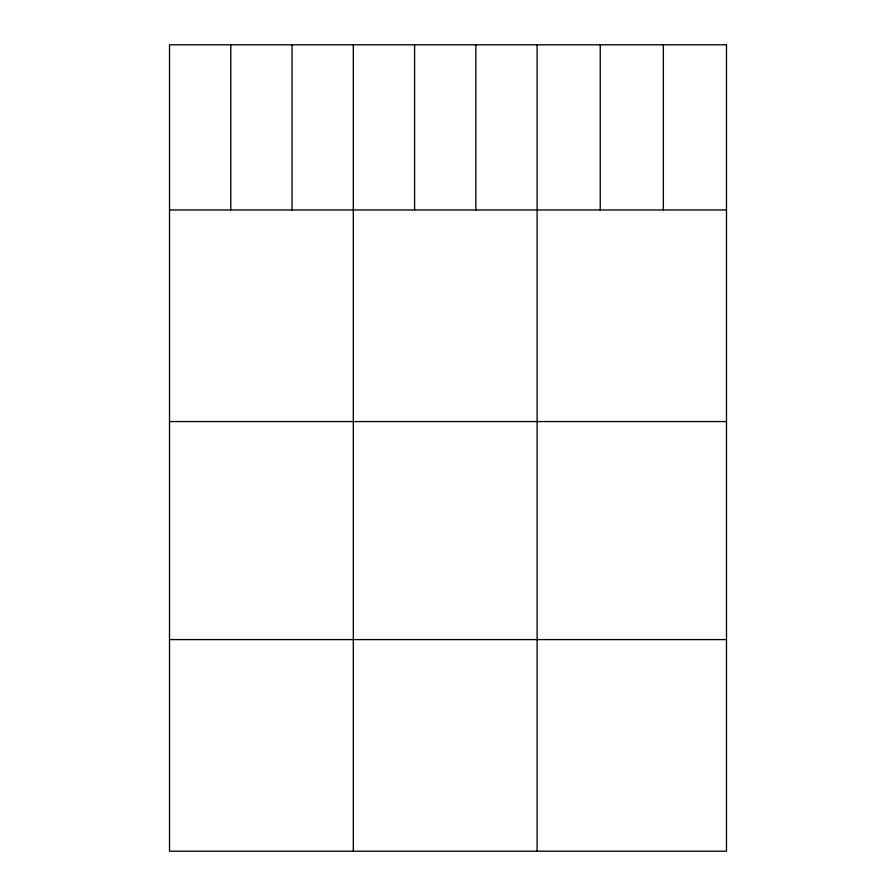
<?xml version="1.0" encoding="UTF-8"?>
<svg xmlns="http://www.w3.org/2000/svg" width="896" height="896" viewBox="0 0 896 896"><rect width="100%" height="100%" fill="white"/><g stroke="black" fill="none" stroke-linecap="round" stroke-linejoin="round"><path stroke-width="1.34" d="M169.512 209.955L726.488 209.955M169.512 421.568L726.488 421.568M169.512 639.587L726.488 639.587M663.365 44.8L663.365 209.955M600.242 44.8L600.242 209.955M537.118 44.8L537.118 851.2M475.843 44.8L475.843 209.955M414.579 44.8L414.579 209.955M353.315 44.8L353.315 851.2M292.051 44.8L292.051 209.955M230.787 44.8L230.787 209.955M726.488 44.8L169.512 44.8L169.512 851.2L726.488 851.2L726.488 44.8"/></g></svg>
